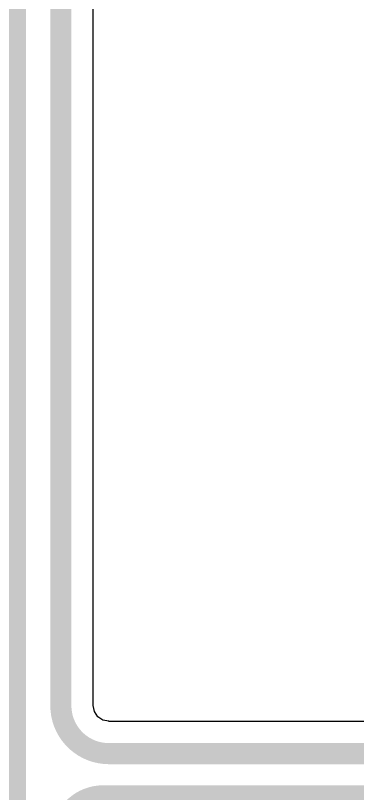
# Model space of a CAD drawing. Header units: inches. Extents: x 0 to 12.2, y 0 to 7.
# Drawn here: x 0.9288 to 1.0908, y 2.9761 to 3.3449 of the extents above; entities that cross this region are included whole.
import ezdxf

# ---------------------------------------------------------------- set-up
doc = ezdxf.new("R2010")
doc.units = ezdxf.units.IN
doc.header["$MEASUREMENT"] = 0
doc.layers.add('Bottom Layer', color=5, linetype='Continuous')

msp = doc.modelspace()

# ---------------------------------------------------------------- linework, layer by layer
at = {"layer": 'Bottom Layer'}
for p, q in [((0.96554, 3.01775), (0.96554, 4.24456)), ((0.96561, 3.01775), (0.96554, 3.01775)), ((0.96554, 3.01775), (0.96554, 3.01775)), ((0.96617, 3.01492), (0.96561, 3.01775)), ((0.96777, 3.01252), (0.96617, 3.01492)), ((0.97017, 3.01092), (0.96777, 3.01252)), ((0.973, 3.01036), (0.97017, 3.01092)), ((0.973, 3.01029), (0.973, 3.01036)), ((1.11744, 3.01029), (0.973, 3.01029))]:
    msp.add_line(p, q, dxfattribs=at)
for points in [[(0.9288, 2.3907, 0.01, 0.01, 0), (0.9288, 4.25724, 0.01, 0.01, 0)], [(0.95025, 3.01775, 0.01, 0.01, 0), (0.95025, 4.24456, 0.01, 0.01, 0)], [(0.973, 2.995, 0.01, 0.01, -0.414214), (0.95025, 3.01775, 0.01, 0.01, 0)], [(0.973, 2.995, 0.01, 0.01, 0), (3.04871, 2.995, 0.01, 0.01, 0)], [(0.95067, 2.95542, 0.01, 0.01, -0.414214), (0.97025, 2.975, 0.01, 0.01, 0)], [(0.97025, 2.975, 0.01, 0.01, 0), (3.03095, 2.975, 0.01, 0.01, 0)]]:
    msp.add_lwpolyline(points, format="xyseb", dxfattribs=at)
for points in [[(0.94775, 3.01775, 0.005, 0.005, 1), (0.95275, 3.01775, 0.005, 0.005, 1)], [(0.94775, 3.01775, 0.005, 0.005, 1), (0.95275, 3.01775, 0.005, 0.005, 1)], [(0.9705, 2.995, 0.005, 0.005, 1), (0.9755, 2.995, 0.005, 0.005, 1)], [(0.9705, 2.995, 0.005, 0.005, 1), (0.9755, 2.995, 0.005, 0.005, 1)], [(0.96775, 2.975, 0.005, 0.005, 1), (0.97275, 2.975, 0.005, 0.005, 1)], [(0.96775, 2.975, 0.005, 0.005, 1), (0.97275, 2.975, 0.005, 0.005, 1)]]:
    msp.add_lwpolyline(points, format="xyseb", close=True, dxfattribs=at)

doc.saveas('drawing.dxf')
